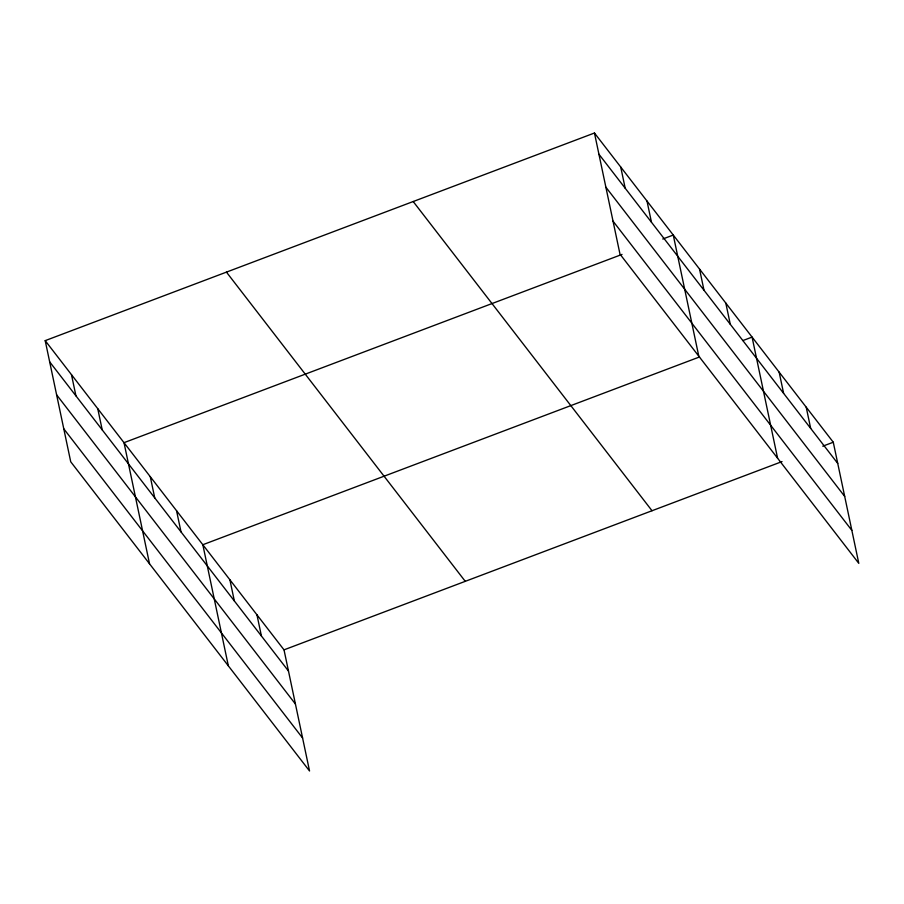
<?xml version="1.0" encoding="UTF-8"?>
<svg xmlns="http://www.w3.org/2000/svg" width="904" height="904" viewBox="0 0 904 904"><rect width="100%" height="100%" fill="white"/><g stroke="black" fill="none" stroke-linecap="round" stroke-linejoin="round"><path stroke-width="1.36" d="M45.2 340.638L284.014 649.852L309.541 770.988L70.727 461.774L45.2 340.638L594.459 133.012L833.273 442.226L858.8 563.361L619.986 254.148L594.459 133.012M622.042 254.408L124.006 442.677L149.533 563.813M662.756 239.018L673.265 235.051L698.792 356.187M699.538 356.956L202.824 544.728L228.35 665.864M742.885 340.571L752.071 337.09L777.598 458.226M284.014 649.852L782.05 461.582M822.764 446.192L833.273 442.226M598.923 154.211L837.737 463.424M605.872 187.184L844.686 496.398M613.036 221.164L851.85 530.377M413.196 201.524L652.021 510.737M226.452 272.127L465.266 581.34M49.663 361.837L288.489 671.05M56.613 394.822L295.438 704.035M63.777 428.801L302.591 738.014M806.21 407.173L810.673 428.372M779.146 372.132L783.61 393.33M725.81 303.077L730.274 324.276M699.538 269.064L704.001 290.263M646.993 201.038L651.468 222.237M620.72 167.025L625.195 188.224M256.951 614.81L261.414 636.009M229.887 579.769L234.351 600.968M176.551 510.715L181.015 531.914M150.279 476.702L154.742 497.889M97.745 408.664L102.208 429.863M71.472 374.651L75.936 395.85"/></g></svg>
